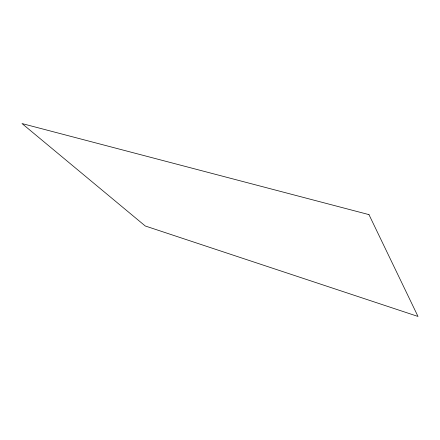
<?xml version="1.0" encoding="UTF-8"?>
<svg xmlns="http://www.w3.org/2000/svg" width="440" height="440" viewBox="0 0 440 440"><rect width="100%" height="100%" fill="white"/><g stroke="black" fill="none" stroke-linecap="round" stroke-linejoin="round"><path stroke-width="0.66" d="M368.968 214.621L22 123.552L145.261 225.99L418 316.448L368.968 214.621"/></g></svg>
